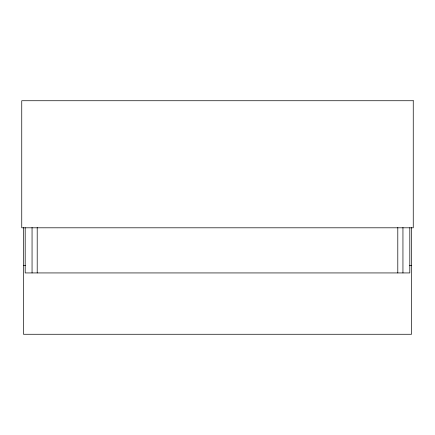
<?xml version="1.0" encoding="UTF-8"?>
<svg xmlns="http://www.w3.org/2000/svg" width="435" height="435" viewBox="0 0 435 435"><rect width="100%" height="100%" fill="white"/><g stroke="black" fill="none" stroke-linecap="round" stroke-linejoin="round"><path stroke-width="0.65" d="M23.468 265.578L25.431 265.578M409.569 265.578L411.532 265.578M411.532 227.592L411.532 334.265L23.468 334.265L23.468 227.592M409.813 227.733L409.813 272.935L25.186 272.935L25.186 227.733M402.946 227.478L402.946 272.935M397.797 227.478L397.797 272.935M37.203 227.478L37.203 272.935M32.054 227.478L32.054 272.935M413.25 100.735L21.75 100.735L21.75 227.804L413.25 227.804L413.25 100.735"/></g></svg>
